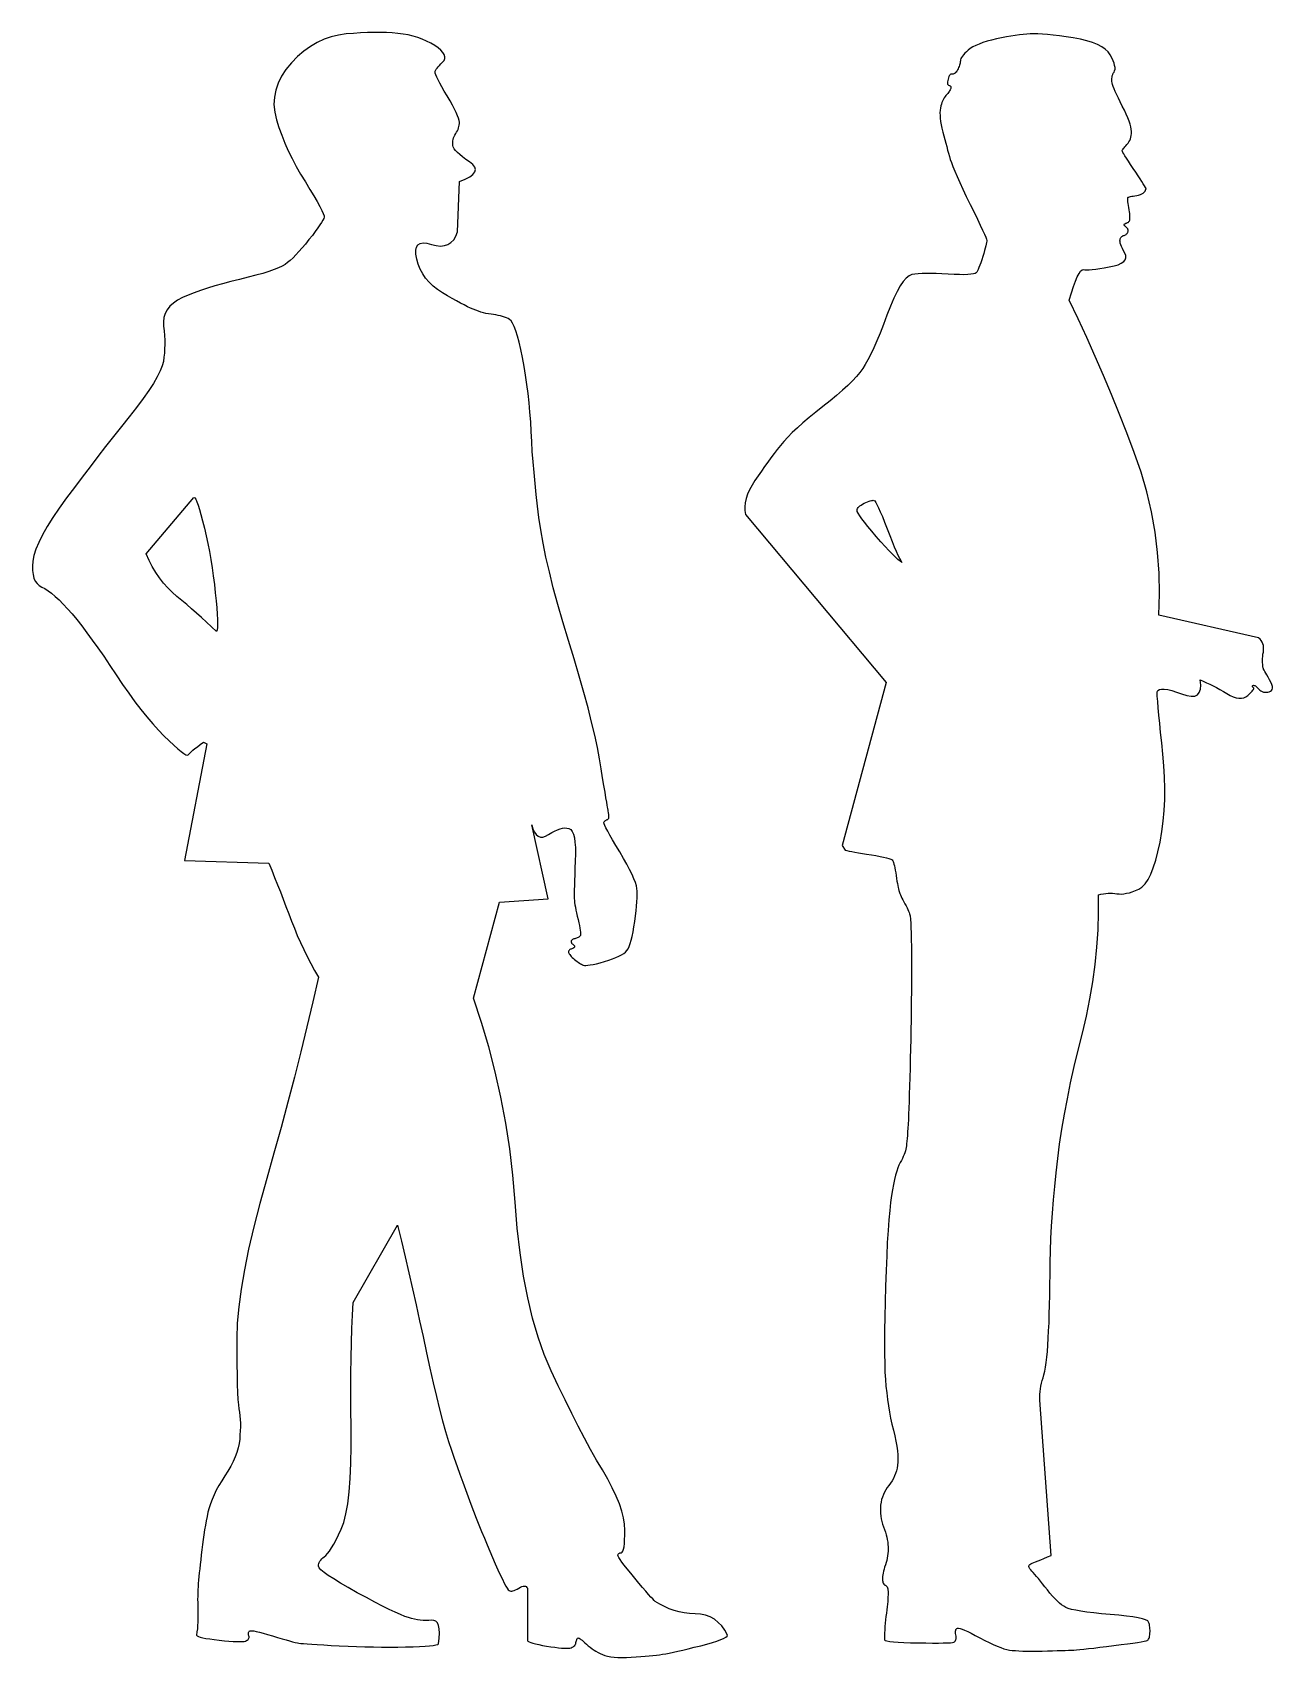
# Model space of a CAD drawing. Extents: x -1641 to 1664, y -769 to 1045.
# Drawn here: x -1641 to -266, y -757 to 1045 of the extents above; entities that cross this region are included whole.
import ezdxf

# ---------------------------------------------------------------- set-up
doc = ezdxf.new("R2010")
doc.units = 0
doc.header["$LTSCALE"] = 20
doc.layers.add('_____1', color=7, linetype='CONTINUOUS')

msp = doc.modelspace()

# ---------------------------------------------------------------- linework, layer by layer
at = {"layer": '_____1', "color": 0, "linetype": 'CONTINUOUS', "flags": 128}
for points in [[(-870.4, -732.1), (-873.4, -726.6), (-876.9, -721.8), (-880.7, -717.8), (-885, -714.4), (-889.7, -711.8), (-894.9, -709.9), (-900.4, -708.7), (-906.4, -708.3), (-912.5, -708), (-918.4, -707.2), (-924.1, -706.1), (-929.7, -704.6), (-935.2, -702.7), (-940.5, -700.3), (-945.6, -697.6), (-950.5, -694.5), (-950.5, -694.5), (-951.7, -693.5), (-953.3, -691.9), (-955.4, -689.7), (-958, -686.8), (-961.1, -683.3), (-964.7, -679.1), (-968.7, -674.3), (-973.3, -668.9), (-977.7, -663.4), (-981.6, -658.6), (-984.9, -654.4), (-987.5, -650.9), (-989.6, -648.1), (-991, -645.9), (-991.8, -644.3), (-992, -643.4), (-991.9, -642.8), (-991.7, -642.3), (-991.3, -641.9), (-990.9, -641.5), (-990.3, -641.2), (-989.7, -640.9), (-988.9, -640.7), (-988, -640.6), (-987.2, -640.1), (-986.4, -638.8), (-985.8, -636.8), (-985.2, -634), (-984.8, -630.5), (-984.5, -626.2), (-984.3, -621.2), (-984.2, -615.4), (-984.6, -608.9), (-985.7, -601.9), (-987.6, -594.4), (-990.4, -586.3), (-993.9, -577.7), (-998.2, -568.6), (-1003.3, -558.9), (-1009.2, -548.7), (-1015.6, -537.8), (-1022.2, -526.1), (-1029, -513.6), (-1036, -500.3), (-1043.2, -486.1), (-1050.6, -471.2), (-1058.3, -455.4), (-1066.1, -438.8), (-1073.7, -420.9), (-1080.6, -401.5), (-1086.7, -380.5), (-1092, -357.9), (-1096.6, -333.8), (-1100.5, -308), (-1103.7, -280.6), (-1106.1, -251.7), (-1108.6, -222.1), (-1112, -192.9), (-1116.4, -164.1), (-1121.7, -135.6), (-1128, -107.5), (-1135.1, -79.8), (-1143.2, -52.5), (-1152.3, -25.5), (-1152.3, -25.5), (-1123.3, 80.7), (-1069.3, 84.6), (-1087.6, 166.7), (-1086.3, 162.1), (-1084.6, 158.4), (-1082.7, 155.7), (-1080.5, 153.8), (-1078, 152.9), (-1075.2, 153), (-1072.2, 153.9), (-1068.8, 155.8), (-1065.4, 157.9), (-1062.2, 159.7), (-1059.1, 161.1), (-1056.2, 162.1), (-1053.5, 162.8), (-1050.9, 163.1), (-1048.5, 163), (-1046.3, 162.6), (-1044.3, 161.4), (-1042.7, 159.3), (-1041.3, 156.3), (-1040.3, 152.2), (-1039.6, 147.2), (-1039.2, 141.3), (-1039.1, 134.3), (-1039.3, 126.4), (-1039.6, 118.4), (-1039.9, 111.2), (-1040.1, 104.8), (-1040.3, 99.2), (-1040.4, 94.4), (-1040.4, 90.4), (-1040.4, 87.2), (-1040.4, 84.9), (-1040.2, 82.8), (-1040, 80.5), (-1039.6, 77.9), (-1039.2, 75.1), (-1038.6, 72.1), (-1037.9, 68.9), (-1037.1, 65.4), (-1036.2, 61.7), (-1035.4, 58), (-1034.7, 54.8), (-1034.1, 52), (-1033.7, 49.6), (-1033.4, 47.6), (-1033.3, 45.9), (-1033.4, 44.7), (-1033.6, 43.9), (-1034, 43.3), (-1034.4, 42.8), (-1034.9, 42.3), (-1035.5, 41.9), (-1036.2, 41.5), (-1037, 41.1), (-1037.9, 40.8), (-1038.9, 40.6), (-1039.9, 40.3), (-1040.8, 40), (-1041.5, 39.7), (-1042.2, 39.4), (-1042.7, 39), (-1043.1, 38.6), (-1043.5, 38.2), (-1043.7, 37.8), (-1043.8, 37.3), (-1043.8, 36.8), (-1043.7, 36.4), (-1043.6, 36), (-1043.3, 35.5), (-1043, 35.1), (-1042.6, 34.7), (-1042, 34.3), (-1041.5, 33.9), (-1041.1, 33.6), (-1040.7, 33.2), (-1040.4, 32.8), (-1040.2, 32.4), (-1040.1, 32), (-1040.1, 31.7), (-1040.1, 31.3), (-1040.2, 31), (-1040.5, 30.6), (-1040.8, 30.3), (-1041.2, 30), (-1041.7, 29.6), (-1042.3, 29.4), (-1043, 29.1), (-1043.8, 28.8), (-1044.6, 28.5), (-1045.2, 28.2), (-1045.8, 27.8), (-1046.2, 27.3), (-1046.5, 26.8), (-1046.6, 26.3), (-1046.7, 25.7), (-1046.6, 25), (-1046.3, 24.3), (-1045.9, 23.5), (-1045.4, 22.6), (-1044.6, 21.7), (-1043.7, 20.7), (-1042.7, 19.6), (-1041.4, 18.5), (-1040, 17.3), (-1038.6, 16.1), (-1037.2, 15.1), (-1035.9, 14.1), (-1034.7, 13.3), (-1033.5, 12.5), (-1032.4, 11.9), (-1031.4, 11.3), (-1030.4, 10.9), (-1029.2, 10.6), (-1027.5, 10.6), (-1025.4, 10.8), (-1022.7, 11.2), (-1019.5, 11.8), (-1015.8, 12.6), (-1011.6, 13.7), (-1006.9, 15), (-1002.2, 16.4), (-998, 17.8), (-994.2, 19.3), (-990.8, 20.8), (-987.9, 22.3), (-985.5, 23.9), (-983.5, 25.5), (-982, 27.2), (-980.7, 29.1), (-979.5, 31.7), (-978.3, 34.8), (-977.2, 38.5), (-976.1, 42.8), (-975.1, 47.8), (-974.2, 53.3), (-973.3, 59.4), (-972.5, 65.5), (-971.8, 71.2), (-971.3, 76.5), (-970.9, 81.3), (-970.7, 85.6), (-970.7, 89.5), (-970.7, 92.9), (-971, 95.9), (-971.5, 98.9), (-972.6, 102.5), (-974.2, 106.7), (-976.3, 111.5), (-979, 116.9), (-982.1, 122.9), (-985.8, 129.4), (-990, 136.6), (-994.2, 143.6), (-997.8, 149.8), (-1000.8, 155.1), (-1003.3, 159.5), (-1005.2, 163.1), (-1006.5, 165.9), (-1007.3, 167.7), (-1007.6, 168.8), (-1007.5, 169.3), (-1007.3, 169.8), (-1007, 170.3), (-1006.7, 170.7), (-1006.2, 171.1), (-1005.7, 171.5), (-1005.1, 171.8), (-1004.5, 172), (-1003.8, 172.3), (-1003.3, 172.6), (-1002.8, 173.1), (-1002.4, 173.6), (-1002.2, 174.1), (-1002, 174.8), (-1001.9, 175.5), (-1002, 176.3), (-1002, 177.2), (-1002.2, 178.2), (-1002.3, 179.3), (-1002.5, 180.4), (-1002.7, 181.7), (-1002.9, 183), (-1003.1, 184.5), (-1003.4, 186), (-1003.8, 188.2), (-1004.4, 191.7), (-1005.2, 196.5), (-1006.2, 202.6), (-1007.5, 210), (-1008.9, 218.6), (-1010.6, 228.6), (-1012.5, 239.8), (-1014.8, 252.3), (-1017.7, 265.8), (-1021.1, 280.5), (-1025.1, 296.4), (-1029.6, 313.4), (-1034.8, 331.5), (-1040.5, 350.7), (-1046.7, 371.1), (-1052.9, 391.6), (-1058.6, 411), (-1063.6, 429.5), (-1068, 447), (-1071.8, 463.5), (-1075, 479), (-1077.5, 493.6), (-1079.5, 507.2), (-1081.1, 520.1), (-1082.5, 532.7), (-1083.8, 545.1), (-1085, 557.2), (-1086, 569), (-1086.9, 580.5), (-1087.6, 591.8), (-1088.1, 602.7), (-1088.7, 613.4), (-1089.5, 624), (-1090.4, 634.5), (-1091.6, 644.8), (-1092.9, 655), (-1094.3, 665), (-1096, 674.8), (-1097.8, 684.6), (-1099.7, 693.7), (-1101.6, 701.7), (-1103.5, 708.6), (-1105.3, 714.5), (-1107, 719.3), (-1108.8, 722.9), (-1110.5, 725.5), (-1112.1, 727), (-1113.8, 728), (-1115.7, 728.8), (-1117.7, 729.6), (-1119.9, 730.3), (-1122.2, 730.9), (-1124.6, 731.4), (-1127.2, 731.9), (-1129.9, 732.3), (-1132.7, 732.7), (-1135.5, 733.1), (-1138.3, 733.7), (-1141.1, 734.4), (-1143.9, 735.2), (-1146.7, 736.1), (-1149.6, 737.1), (-1152.4, 738.2), (-1155.4, 739.5), (-1158.8, 741.1), (-1162.5, 743), (-1166.6, 745.1), (-1171.1, 747.6), (-1175.9, 750.3), (-1181.1, 753.3), (-1186.6, 756.5), (-1192.1, 760.1), (-1197, 764), (-1201.4, 768.2), (-1205.2, 772.7), (-1208.5, 777.5), (-1211.3, 782.7), (-1213.5, 788.1), (-1215.1, 793.8), (-1216.1, 799.2), (-1216.2, 803.7), (-1215.4, 807.2), (-1213.8, 809.7), (-1211.3, 811.3), (-1208, 811.9), (-1203.8, 811.5), (-1198.7, 810.2), (-1193.5, 808.8), (-1188.7, 808.4), (-1184.3, 808.8), (-1180.5, 810.1), (-1177.1, 812.2), (-1174.1, 815.3), (-1171.7, 819.2), (-1169.7, 824.1), (-1169.7, 824.1), (-1167.7, 880.1), (-1161.2, 882.6), (-1156.2, 885.2), (-1152.7, 887.8), (-1150.5, 890.5), (-1149.9, 893.3), (-1150.6, 896), (-1152.9, 898.9), (-1156.6, 901.7), (-1160.7, 904.5), (-1164.3, 907.2), (-1167.4, 909.7), (-1170, 912.1), (-1172.1, 914.3), (-1173.6, 916.3), (-1174.6, 918.2), (-1175.1, 920), (-1175.2, 921.7), (-1175.2, 923.3), (-1175.1, 925), (-1174.7, 926.6), (-1174.3, 928.2), (-1173.6, 929.8), (-1172.8, 931.4), (-1171.8, 933), (-1170.9, 934.5), (-1170, 936.1), (-1169.3, 937.7), (-1168.7, 939.3), (-1168.3, 940.9), (-1168, 942.5), (-1167.8, 944.1), (-1167.7, 945.7), (-1168, 947.6), (-1168.6, 950), (-1169.7, 952.9), (-1171.2, 956.3), (-1173.1, 960.2), (-1175.4, 964.5), (-1178.1, 969.4), (-1181.3, 974.8), (-1184.5, 980.2), (-1187.2, 985), (-1189.5, 989.1), (-1191.4, 992.7), (-1192.9, 995.7), (-1193.9, 998.1), (-1194.5, 999.9), (-1194.7, 1001.1), (-1194.6, 1002.1), (-1194.2, 1003.2), (-1193.5, 1004.4), (-1192.6, 1005.7), (-1191.5, 1007.2), (-1190, 1008.7), (-1188.3, 1010.4), (-1186.4, 1012.2), (-1184.7, 1014.1), (-1183.9, 1016.2), (-1183.8, 1018.3), (-1184.5, 1020.6), (-1186, 1023), (-1188.3, 1025.4), (-1191.4, 1028), (-1195.2, 1030.7), (-1199.6, 1033.4), (-1204.2, 1035.7), (-1209, 1037.8), (-1214, 1039.6), (-1219.2, 1041.2), (-1224.6, 1042.4), (-1230.3, 1043.4), (-1236.1, 1044.2), (-1242.2, 1044.7), (-1248.6, 1045), (-1255.3, 1045.2), (-1262.3, 1045.2), (-1269.7, 1045), (-1277.3, 1044.7), (-1285.3, 1044.1), (-1293.5, 1043.5), (-1301.8, 1042.3), (-1309.9, 1040.3), (-1317.8, 1037.6), (-1325.5, 1034), (-1332.9, 1029.6), (-1340.2, 1024.4), (-1347.2, 1018.4), (-1354, 1011.5), (-1360.1, 1004.2), (-1365.1, 996.8), (-1368.9, 989.1), (-1371.5, 981.3), (-1373, 973.3), (-1373.4, 965.2), (-1372.6, 956.8), (-1370.6, 948.4), (-1367.9, 939.8), (-1364.8, 931.2), (-1361.3, 922.6), (-1357.5, 914), (-1353.3, 905.3), (-1348.8, 896.7), (-1343.9, 888.1), (-1338.6, 879.4), (-1333.5, 871.2), (-1329.1, 864), (-1325.5, 857.6), (-1322.5, 852.3), (-1320.3, 847.8), (-1318.7, 844.3), (-1317.9, 841.8), (-1317.8, 840.2), (-1318.3, 838.8), (-1319.2, 836.9), (-1320.6, 834.5), (-1322.5, 831.7), (-1324.8, 828.4), (-1327.6, 824.5), (-1330.8, 820.2), (-1334.6, 815.5), (-1338.4, 810.6), (-1342.1, 806.2), (-1345.7, 802.2), (-1349.1, 798.5), (-1352.3, 795.3), (-1355.4, 792.5), (-1358.4, 790.1), (-1361.1, 788), (-1364.3, 786.2), (-1368.3, 784.3), (-1373.3, 782.3), (-1379.1, 780.2), (-1385.9, 778.1), (-1393.5, 775.9), (-1402.1, 773.7), (-1411.6, 771.4), (-1421.2, 769), (-1430.4, 766.6), (-1439, 764.2), (-1447.2, 761.7), (-1454.9, 759.1), (-1462, 756.5), (-1468.7, 753.9), (-1474.8, 751.2), (-1480.3, 748.3), (-1485, 745.1), (-1488.8, 741.6), (-1491.9, 737.8), (-1494.1, 733.6), (-1495.5, 729.2), (-1496, 724.4), (-1495.8, 719.4), (-1495.2, 714.2), (-1494.8, 709.1), (-1494.6, 704.1), (-1494.5, 699.2), (-1494.7, 694.4), (-1495, 689.6), (-1495.4, 685), (-1496.1, 680.5), (-1497.3, 675.6), (-1499.5, 669.9), (-1502.8, 663.4), (-1507, 656.1), (-1512.2, 648.1), (-1518.5, 639.2), (-1525.7, 629.5), (-1533.9, 619.1), (-1542.6, 608.2), (-1551.4, 597.2), (-1560.1, 586.1), (-1568.8, 574.9), (-1577.4, 563.6), (-1586.1, 552.2), (-1594.8, 540.7), (-1603.4, 529.1), (-1611.6, 517.7), (-1618.8, 507.2), (-1624.9, 497.3), (-1630.1, 488.2), (-1634.3, 479.8), (-1637.4, 472.1), (-1639.6, 465.2), (-1640.8, 459), (-1641.2, 453.5), (-1641.2, 448.5), (-1640.6, 444), (-1639.6, 440.1), (-1638.1, 436.8), (-1636.1, 434), (-1633.7, 431.8), (-1630.7, 430.1), (-1627.4, 428.5), (-1623.8, 426.2), (-1620, 423.4), (-1616, 419.9), (-1611.7, 415.9), (-1607.2, 411.3), (-1602.4, 406.2), (-1597.4, 400.4), (-1592.1, 394.1), (-1586.6, 387.2), (-1580.9, 379.6), (-1574.9, 371.5), (-1568.6, 362.7), (-1562.1, 353.4), (-1555.4, 343.4), (-1548.4, 332.9), (-1541.3, 322.3), (-1534.4, 312.4), (-1527.6, 303), (-1520.9, 294.3), (-1514.3, 286.2), (-1507.9, 278.6), (-1501.6, 271.7), (-1495.4, 265.3), (-1489.6, 259.7), (-1484.5, 254.9), (-1480.1, 251), (-1476.4, 247.9), (-1473.5, 245.7), (-1471.2, 244.3), (-1469.6, 243.8), (-1468.7, 244.1), (-1468, 245), (-1466.9, 246.1), (-1465.4, 247.5), (-1463.4, 249.2), (-1461.1, 251.1), (-1458.3, 253.2), (-1455.1, 255.7), (-1451.5, 258.4), (-1451.5, 258.4), (-1447.7, 256.4), (-1472.8, 127.1), (-1379.1, 124.2), (-1375.9, 116.2), (-1372.7, 108.2), (-1369.5, 100.1), (-1366.3, 92.1), (-1363.2, 84.1), (-1360.1, 76), (-1357, 68), (-1354, 59.9), (-1350.8, 51.9), (-1347.6, 43.9), (-1344.1, 36), (-1340.4, 28.2), (-1336.6, 20.5), (-1332.6, 12.8), (-1328.5, 5.2), (-1324.1, -2.3), (-1324.1, -2.3), (-1330.4, -29.8), (-1336.9, -57.4), (-1343.7, -85.2), (-1350.7, -113.1), (-1358, -141), (-1365.6, -169.2), (-1373.4, -197.4), (-1381.5, -225.7), (-1389.2, -253.4), (-1395.9, -279.4), (-1401.6, -303.9), (-1406.2, -326.8), (-1409.9, -348.2), (-1412.5, -368), (-1414.1, -386.2), (-1414.7, -402.9), (-1414.7, -418), (-1414.6, -431.5), (-1414.4, -443.6), (-1414.2, -454.1), (-1413.8, -463.1), (-1413.4, -470.6), (-1412.9, -476.6), (-1412.3, -481), (-1411.7, -484.8), (-1411.2, -488.7), (-1410.9, -492.7), (-1410.7, -496.8), (-1410.7, -501.1), (-1410.8, -505.5), (-1411.1, -510), (-1411.4, -514.7), (-1412.1, -519.5), (-1413.2, -524.4), (-1414.6, -529.3), (-1416.5, -534.4), (-1418.7, -539.5), (-1421.4, -544.7), (-1424.5, -550.1), (-1427.9, -555.5), (-1431.4, -560.9), (-1434.6, -566.2), (-1437.4, -571.3), (-1439.9, -576.4), (-1442.1, -581.4), (-1443.9, -586.2), (-1445.4, -591), (-1446.6, -595.6), (-1447.5, -600.3), (-1448.5, -605.1), (-1449.4, -610.1), (-1450.3, -615.3), (-1451.1, -620.6), (-1451.9, -626), (-1452.7, -631.6), (-1453.4, -637.4), (-1454.1, -643.1), (-1454.7, -648.5), (-1455.3, -653.6), (-1455.8, -658.4), (-1456.3, -662.9), (-1456.7, -667.1), (-1457.1, -671), (-1457.4, -674.7), (-1457.6, -678.1), (-1457.8, -681.6), (-1457.9, -685.2), (-1458, -688.7), (-1458.1, -692.3), (-1458, -695.9), (-1458, -699.5), (-1457.8, -703.1), (-1457.7, -706.8), (-1457.7, -710.4), (-1457.7, -714.1), (-1457.9, -717.7), (-1458.1, -721.3), (-1458.4, -724.9), (-1458.8, -728.5), (-1459.3, -732.1), (-1459.3, -732.1), (-1458.6, -732.8), (-1457.2, -733.5), (-1455.2, -734.2), (-1452.4, -734.9), (-1448.9, -735.6), (-1444.6, -736.2), (-1439.7, -736.9), (-1434.1, -737.6), (-1428.4, -738.2), (-1423.3, -738.7), (-1418.8, -739), (-1414.8, -739.2), (-1411.5, -739.2), (-1408.8, -739.1), (-1406.6, -738.9), (-1405.1, -738.5), (-1403.9, -738), (-1403, -737.4), (-1402.2, -736.8), (-1401.6, -736.1), (-1401.2, -735.4), (-1401, -734.6), (-1401, -733.7), (-1401.2, -732.8), (-1401.5, -731.9), (-1401.6, -731), (-1401.7, -730.2), (-1401.6, -729.5), (-1401.5, -728.9), (-1401.2, -728.3), (-1400.9, -727.8), (-1400.4, -727.3), (-1399.6, -727.1), (-1398.1, -727.1), (-1395.9, -727.3), (-1393.1, -727.9), (-1389.6, -728.7), (-1385.4, -729.8), (-1380.6, -731.2), (-1375.1, -732.9), (-1369.5, -734.5), (-1364.5, -736), (-1360, -737.3), (-1356.1, -738.4), (-1352.7, -739.3), (-1349.8, -740.1), (-1347.5, -740.6), (-1345.7, -740.9), (-1343.7, -741.1), (-1340.6, -741.4), (-1336.6, -741.7), (-1331.5, -742.1), (-1325.4, -742.5), (-1318.3, -742.9), (-1310.1, -743.3), (-1301, -743.8), (-1291.3, -744.2), (-1281.9, -744.6), (-1272.5, -744.9), (-1263.2, -745.1), (-1254.1, -745.2), (-1245.1, -745.2), (-1236.2, -745.2), (-1227.4, -745.1), (-1219.2, -744.9), (-1212, -744.6), (-1205.9, -744.3), (-1200.8, -743.9), (-1196.8, -743.4), (-1193.8, -742.9), (-1191.8, -742.4), (-1190.9, -741.8), (-1190.9, -741.8), (-1190.1, -735.3), (-1189.8, -729.8), (-1190.1, -725.1), (-1190.8, -721.4), (-1192, -718.5), (-1193.8, -716.6), (-1196, -715.6), (-1198.7, -715.4), (-1201.7, -715.7), (-1204.8, -715.7), (-1207.9, -715.6), (-1211.1, -715.4), (-1214.4, -714.9), (-1217.7, -714.3), (-1221, -713.5), (-1224.4, -712.5), (-1228.4, -711.2), (-1233.2, -709.2), (-1238.9, -706.6), (-1245.5, -703.5), (-1253, -699.7), (-1261.5, -695.4), (-1270.8, -690.4), (-1281.1, -684.9), (-1291.1, -679.3), (-1299.8, -674.2), (-1307.2, -669.7), (-1313.2, -665.8), (-1317.9, -662.4), (-1321.3, -659.6), (-1323.3, -657.2), (-1324, -655.5), (-1323.9, -654), (-1323.7, -652.6), (-1323.2, -651.3), (-1322.5, -649.9), (-1321.6, -648.7), (-1320.5, -647.5), (-1319.2, -646.3), (-1317.6, -645.2), (-1315.9, -643.8), (-1314, -641.6), (-1311.9, -638.8), (-1309.7, -635.3), (-1307.2, -631.2), (-1304.6, -626.3), (-1301.8, -620.7), (-1298.9, -614.5), (-1296, -607), (-1293.6, -597.6), (-1291.6, -586.3), (-1290, -573.2), (-1288.8, -558.3), (-1288.1, -541.4), (-1287.8, -522.8), (-1287.9, -502.2), (-1288.1, -481.2), (-1288.2, -461.3), (-1288.1, -442.4), (-1287.9, -424.5), (-1287.5, -407.7), (-1287, -391.9), (-1286.3, -377.1), (-1285.5, -363.3), (-1285.5, -363.3), (-1236.3, -277.4), (-1232.1, -295), (-1227.9, -312.6), (-1223.8, -330.2), (-1219.8, -347.9), (-1215.8, -365.6), (-1211.9, -383.3), (-1208.1, -401), (-1204.3, -418.8), (-1200.5, -436), (-1196.9, -452.2), (-1193.3, -467.3), (-1189.8, -481.4), (-1186.4, -494.3), (-1183.1, -506.2), (-1179.8, -517.1), (-1176.6, -526.8), (-1173.4, -535.9), (-1170.3, -544.9), (-1167.2, -553.6), (-1164.1, -562.2), (-1161.1, -570.5), (-1158, -578.7), (-1155, -586.7), (-1152, -594.4), (-1149.1, -602.1), (-1146.1, -609.6), (-1143.1, -617.1), (-1140.1, -624.4), (-1137, -631.7), (-1134, -638.8), (-1131, -645.9), (-1128, -652.9), (-1125.1, -659.4), (-1122.4, -665.1), (-1120.1, -670.1), (-1118.1, -674.2), (-1116.3, -677.5), (-1114.8, -680), (-1113.6, -681.7), (-1112.7, -682.5), (-1111.8, -682.9), (-1110.8, -683.1), (-1109.7, -683.1), (-1108.4, -682.8), (-1107, -682.4), (-1105.4, -681.8), (-1103.7, -680.9), (-1101.9, -679.9), (-1100.1, -678.9), (-1098.5, -678.2), (-1097, -677.7), (-1095.7, -677.6), (-1094.6, -677.8), (-1093.7, -678.2), (-1093, -679), (-1092.4, -680), (-1092.4, -680), (-1092.4, -737.9), (-1091.8, -738.7), (-1090.5, -739.4), (-1088.7, -740.2), (-1086.3, -741), (-1083.4, -741.8), (-1079.8, -742.5), (-1075.7, -743.3), (-1071, -744.1), (-1066.2, -744.9), (-1061.9, -745.5), (-1058, -745.9), (-1054.5, -746.3), (-1051.6, -746.5), (-1049, -746.5), (-1046.9, -746.5), (-1045.2, -746.3), (-1043.9, -746), (-1042.7, -745.5), (-1041.6, -745), (-1040.7, -744.3), (-1039.9, -743.5), (-1039.3, -742.5), (-1038.8, -741.5), (-1038.5, -740.3), (-1038.3, -739.1), (-1038, -738.1), (-1037.7, -737.2), (-1037.4, -736.5), (-1037.1, -735.9), (-1036.7, -735.5), (-1036.4, -735.2), (-1036, -735.1), (-1035.6, -735.2), (-1034.9, -735.5), (-1034, -736), (-1033, -736.7), (-1031.7, -737.7), (-1030.3, -738.9), (-1028.6, -740.4), (-1026.8, -742), (-1024.8, -743.8), (-1022.8, -745.5), (-1020.7, -747), (-1018.5, -748.5), (-1016.3, -749.9), (-1013.9, -751.2), (-1011.6, -752.4), (-1009.1, -753.5), (-1006.4, -754.5), (-1003.4, -755.3), (-1000, -755.9), (-996.1, -756.4), (-992, -756.7), (-987.4, -756.8), (-982.5, -756.7), (-977.1, -756.5), (-971.8, -756.1), (-966.7, -755.8), (-961.9, -755.4), (-957.4, -755), (-953.2, -754.6), (-949.3, -754.1), (-945.7, -753.7), (-942.4, -753.2), (-939, -752.6), (-935, -751.9), (-930.5, -751), (-925.5, -749.9), (-920, -748.6), (-913.9, -747.2), (-907.3, -745.5), (-900.2, -743.7), (-893.3, -741.9), (-887.2, -740.2), (-882.2, -738.5), (-878, -737), (-874.7, -735.6), (-872.3, -734.4), (-870.9, -733.2), (-870.4, -732.1), (-870.4, -732.1)], [(-269.6, 313.9), (-268.1, 314.6), (-267, 315.5), (-266.3, 316.7), (-266, 318.2), (-266.2, 320.1), (-266.8, 322.2), (-267.9, 324.7), (-269.4, 327.5), (-271, 330.3), (-272.4, 332.7), (-273.5, 334.8), (-274.5, 336.6), (-275.3, 338), (-275.9, 339.2), (-276.2, 339.9), (-276.4, 340.4), (-276.4, 340.4), (-276.7, 342.3), (-276.9, 344.3), (-277, 346.4), (-277, 348.6), (-277, 350.9), (-276.8, 353.2), (-276.6, 355.7), (-276.2, 358.2), (-276, 360.7), (-276, 363.1), (-276.2, 365.3), (-276.7, 367.3), (-277.5, 369.2), (-278.6, 370.9), (-279.9, 372.5), (-281.5, 373.9), (-281.5, 373.9), (-392, 399.2), (-391.3, 422.6), (-391.8, 445.7), (-393.5, 468.6), (-396.3, 491.2), (-400.3, 513.6), (-405.5, 535.8), (-411.8, 557.8), (-419.3, 579.5), (-427.6, 601.1), (-436, 622.5), (-444.7, 643.8), (-453.6, 664.9), (-462.7, 685.9), (-472.1, 706.8), (-481.7, 727.6), (-491.5, 748.2), (-491.5, 748.2), (-489, 756.5), (-486.7, 763.5), (-484.5, 769.5), (-482.5, 774.3), (-480.6, 778), (-478.9, 780.5), (-477.3, 782), (-475.8, 782.2), (-474.2, 782), (-472, 782), (-469.2, 782.1), (-465.9, 782.4), (-462, 782.9), (-457.5, 783.5), (-452.6, 784.3), (-447, 785.2), (-441.6, 786.3), (-437.2, 787.7), (-433.7, 789.3), (-431, 791.1), (-429.4, 793.1), (-428.6, 795.3), (-428.8, 797.8), (-429.8, 800.4), (-431.3, 803.1), (-432.5, 805.6), (-433.5, 807.8), (-434.2, 809.7), (-434.8, 811.5), (-435.1, 813), (-435.2, 814.3), (-435.1, 815.3), (-434.8, 816.2), (-434.5, 817.1), (-434.1, 817.8), (-433.5, 818.4), (-433, 819), (-432.3, 819.5), (-431.5, 819.9), (-430.7, 820.2), (-429.8, 820.5), (-429, 820.9), (-428.4, 821.3), (-427.8, 821.8), (-427.3, 822.3), (-426.9, 822.9), (-426.5, 823.5), (-426.3, 824.2), (-426.1, 824.9), (-426.1, 825.6), (-426.2, 826.2), (-426.3, 826.8), (-426.6, 827.4), (-427, 828), (-427.5, 828.5), (-428.1, 829), (-428.7, 829.5), (-429.2, 829.9), (-429.6, 830.4), (-430, 830.8), (-430.2, 831.1), (-430.4, 831.5), (-430.5, 831.8), (-430.5, 832.1), (-430.4, 832.3), (-430.2, 832.6), (-430, 832.9), (-429.6, 833.1), (-429.2, 833.3), (-428.7, 833.6), (-428.1, 833.8), (-427.5, 834), (-426.8, 834.3), (-426.2, 834.6), (-425.7, 835), (-425.2, 835.4), (-424.8, 835.9), (-424.5, 836.5), (-424.3, 837.2), (-424.2, 837.9), (-424.1, 838.8), (-424.1, 839.9), (-424.1, 841.2), (-424.2, 842.7), (-424.4, 844.4), (-424.7, 846.4), (-425, 848.6), (-425.4, 851), (-425.8, 853.4), (-426.1, 855.4), (-426.3, 857.3), (-426.5, 858.8), (-426.6, 860), (-426.6, 861), (-426.5, 861.7), (-426.4, 862.1), (-426.1, 862.4), (-425.5, 862.7), (-424.7, 863), (-423.6, 863.3), (-422.2, 863.6), (-420.6, 863.8), (-418.7, 864.1), (-416.6, 864.4), (-414.5, 864.8), (-412.6, 865.4), (-410.9, 866.1), (-409.5, 866.9), (-408.3, 868), (-407.4, 869.1), (-406.7, 870.5), (-406.3, 872), (-406.3, 872), (-406.9, 873.4), (-408, 875.1), (-409.3, 877.3), (-410.9, 879.9), (-412.9, 882.9), (-415.1, 886.4), (-417.7, 890.2), (-420.6, 894.5), (-423.5, 898.7), (-425.9, 902.5), (-428, 905.7), (-429.7, 908.3), (-431, 910.5), (-432, 912.2), (-432.5, 913.3), (-432.7, 914), (-432.6, 914.4), (-432.3, 915), (-431.9, 915.6), (-431.3, 916.5), (-430.6, 917.4), (-429.7, 918.4), (-428.6, 919.6), (-427.4, 920.9), (-426.2, 922.3), (-425.2, 923.9), (-424.3, 925.5), (-423.6, 927.3), (-423.1, 929.1), (-422.7, 931.1), (-422.5, 933.2), (-422.5, 935.4), (-422.7, 937.8), (-423.2, 940.6), (-424, 943.6), (-425.1, 947), (-426.5, 950.7), (-428.2, 954.7), (-430.3, 959), (-432.6, 963.6), (-434.9, 968.2), (-437, 972.4), (-438.8, 976.2), (-440.4, 979.6), (-441.7, 982.6), (-442.7, 985.2), (-443.4, 987.5), (-443.9, 989.3), (-444.2, 991), (-444.3, 992.6), (-444.2, 994.1), (-444, 995.6), (-443.7, 997.1), (-443.2, 998.5), (-442.6, 999.9), (-441.8, 1001.2), (-441.1, 1002.7), (-440.7, 1004.4), (-440.7, 1006.4), (-441.1, 1008.6), (-441.8, 1011.1), (-442.9, 1013.9), (-444.3, 1016.9), (-446, 1020.3), (-448.3, 1023.6), (-451.5, 1026.6), (-455.4, 1029.4), (-460.1, 1031.9), (-465.6, 1034.1), (-471.9, 1036), (-479.1, 1037.7), (-487, 1039.1), (-495, 1040.3), (-502.4, 1041.3), (-509.2, 1042.1), (-515.5, 1042.8), (-521.2, 1043.2), (-526.3, 1043.5), (-530.8, 1043.6), (-534.7, 1043.6), (-538.5, 1043.3), (-542.5, 1043), (-546.8, 1042.5), (-551.3, 1041.9), (-556.1, 1041.1), (-561.2, 1040.2), (-566.5, 1039.2), (-572.1, 1038), (-577.6, 1036.7), (-582.6, 1035.4), (-587.2, 1033.9), (-591.4, 1032.4), (-595.1, 1030.9), (-598.3, 1029.2), (-601.2, 1027.5), (-603.5, 1025.7), (-605.5, 1023.9), (-607.3, 1022.2), (-608.8, 1020.5), (-610, 1019), (-610.9, 1017.5), (-611.6, 1016.2), (-612.1, 1014.9), (-612.2, 1013.7), (-612.3, 1012.5), (-612.4, 1011.3), (-612.7, 1010), (-613.1, 1008.8), (-613.5, 1007.5), (-614.1, 1006.2), (-614.7, 1004.9), (-615.5, 1003.6), (-616.2, 1002.3), (-617, 1001.2), (-617.8, 1000.4), (-618.5, 999.7), (-619.3, 999.2), (-620, 998.9), (-620.7, 998.8), (-621.4, 998.9), (-622.1, 999), (-622.7, 998.9), (-623.4, 998.6), (-623.9, 998), (-624.5, 997.2), (-625, 996.2), (-625.5, 994.9), (-625.9, 993.4), (-626.2, 991.9), (-626.5, 990.6), (-626.5, 989.5), (-626.5, 988.5), (-626.3, 987.7), (-625.9, 987.2), (-625.4, 986.7), (-624.8, 986.5), (-624.2, 986.3), (-623.6, 986.1), (-623.2, 985.7), (-622.9, 985.3), (-622.8, 984.8), (-622.7, 984.3), (-622.8, 983.7), (-622.9, 982.9), (-623.2, 982.2), (-623.6, 981.4), (-624.1, 980.5), (-624.7, 979.6), (-625.4, 978.6), (-626.2, 977.6), (-627.2, 976.5), (-628.2, 975.4), (-629.2, 974.1), (-630.2, 972.8), (-631, 971.2), (-631.8, 969.6), (-632.6, 967.7), (-633.2, 965.8), (-633.8, 963.7), (-634.3, 961.4), (-634.6, 958.9), (-634.8, 956.2), (-634.7, 953.3), (-634.5, 950.1), (-634.1, 946.6), (-633.5, 942.9), (-632.6, 939), (-631.6, 934.8), (-630.5, 930.5), (-629.5, 926.4), (-628.4, 922.4), (-627.3, 918.6), (-626.3, 914.8), (-625.3, 911.2), (-624.3, 907.8), (-623.4, 904.5), (-622.2, 900.9), (-620.5, 896.5), (-618.5, 891.4), (-615.9, 885.5), (-612.9, 878.9), (-609.5, 871.5), (-605.6, 863.4), (-601.2, 854.5), (-596.9, 845.8), (-593.2, 838.2), (-590.1, 831.6), (-587.5, 826.1), (-585.5, 821.6), (-584, 818.2), (-583.1, 815.9), (-582.8, 814.6), (-582.9, 813.6), (-583.1, 812.3), (-583.4, 810.6), (-583.9, 808.5), (-584.6, 806.1), (-585.4, 803.3), (-586.3, 800.1), (-587.4, 796.6), (-588.5, 793), (-589.6, 789.8), (-590.6, 787), (-591.6, 784.6), (-592.5, 782.5), (-593.3, 780.9), (-594.1, 779.5), (-594.8, 778.6), (-595.9, 777.9), (-597.8, 777.4), (-600.5, 777), (-604, 776.7), (-608.2, 776.6), (-613.3, 776.7), (-619.1, 776.9), (-625.8, 777.3), (-632.6, 777.6), (-638.9, 777.9), (-644.6, 778), (-649.9, 778), (-654.7, 777.9), (-658.9, 777.6), (-662.7, 777.2), (-666, 776.7), (-669, 775.4), (-672.2, 772.9), (-675.5, 769.2), (-678.9, 764.2), (-682.4, 757.9), (-686.1, 750.4), (-689.8, 741.6), (-693.7, 731.6), (-697.6, 721.3), (-701.3, 711.8), (-704.9, 703.2), (-708.3, 695.4), (-711.6, 688.5), (-714.7, 682.3), (-717.7, 677), (-720.5, 672.5), (-723.6, 668.3), (-727.4, 663.8), (-731.9, 659), (-737, 653.9), (-742.9, 648.5), (-749.5, 642.8), (-756.7, 636.8), (-764.6, 630.5), (-772.6, 624.2), (-780, 618.2), (-786.8, 612.4), (-793, 606.8), (-798.6, 601.6), (-803.6, 596.5), (-808, 591.8), (-811.8, 587.3), (-815.3, 582.8), (-818.8, 578.3), (-822.3, 573.6), (-825.9, 568.8), (-829.4, 563.9), (-832.9, 558.8), (-836.4, 553.7), (-840, 548.4), (-843.2, 543.1), (-845.9, 538), (-848.1, 533.1), (-849.7, 528.3), (-850.8, 523.7), (-851.3, 519.3), (-851.2, 515), (-850.6, 510.8), (-850.6, 510.8), (-694.4, 324.2), (-743.1, 143.6), (-740, 138.5), (-738, 138), (-735.5, 137.4), (-732.6, 136.8), (-729.1, 136.1), (-725.3, 135.4), (-720.9, 134.7), (-716.2, 134), (-710.9, 133.2), (-705.8, 132.4), (-701.2, 131.5), (-697.3, 130.7), (-694, 129.9), (-691.4, 129.2), (-689.4, 128.4), (-688, 127.6), (-687.2, 126.8), (-686.7, 125.9), (-686.3, 124.6), (-685.8, 123.1), (-685.3, 121.2), (-684.9, 118.9), (-684.4, 116.4), (-683.9, 113.5), (-683.4, 110.3), (-683, 107.1), (-682.5, 104.2), (-682.1, 101.6), (-681.7, 99.2), (-681.3, 97.2), (-680.9, 95.4), (-680.5, 93.9), (-680.2, 92.7), (-679.8, 91.6), (-679.2, 90.3), (-678.6, 88.8), (-677.8, 87.2), (-677, 85.4), (-676, 83.4), (-674.9, 81.2), (-673.6, 78.9), (-672.4, 76.6), (-671.3, 74.4), (-670.4, 72.5), (-669.6, 70.7), (-669, 69.2), (-668.5, 67.8), (-668.1, 66.6), (-667.9, 65.6), (-667.7, 64.5), (-667.6, 62.9), (-667.4, 60.8), (-667.3, 58.2), (-667.1, 55.2), (-667, 51.7), (-666.9, 47.7), (-666.7, 43.3), (-666.6, 38.2), (-666.5, 32.4), (-666.4, 25.8), (-666.4, 18.5), (-666.4, 10.5), (-666.4, 1.7), (-666.5, -7.8), (-666.5, -18), (-666.6, -28.7), (-666.8, -39.3), (-666.9, -50), (-667.1, -60.6), (-667.3, -71.3), (-667.5, -82), (-667.7, -92.6), (-668, -103.3), (-668.3, -113.6), (-668.5, -123.2), (-668.8, -132.1), (-669.1, -140.2), (-669.4, -147.5), (-669.6, -154.2), (-669.9, -160.1), (-670.2, -165.2), (-670.5, -169.8), (-670.7, -174), (-671, -177.9), (-671.3, -181.4), (-671.6, -184.4), (-671.9, -187.1), (-672.1, -189.5), (-672.4, -191.4), (-672.8, -193.2), (-673.2, -195.1), (-673.9, -197), (-674.6, -199.1), (-675.5, -201.2), (-676.5, -203.4), (-677.6, -205.7), (-678.9, -208), (-680.3, -210.7), (-681.6, -213.9), (-682.8, -217.6), (-684.1, -221.9), (-685.2, -226.8), (-686.4, -232.2), (-687.5, -238.2), (-688.6, -244.6), (-689.7, -252.1), (-690.6, -261.1), (-691.6, -271.5), (-692.4, -283.3), (-693.2, -296.6), (-693.9, -311.3), (-694.6, -327.5), (-695.2, -345.1), (-695.7, -362.8), (-696.1, -379.1), (-696.3, -394.1), (-696.4, -407.7), (-696.3, -419.9), (-696.1, -430.8), (-695.8, -440.4), (-695.3, -448.6), (-694.7, -456), (-693.9, -463.4), (-693, -470.6), (-692, -477.6), (-690.8, -484.6), (-689.5, -491.5), (-688.1, -498.2), (-686.5, -504.8), (-685, -511.1), (-683.8, -517), (-682.8, -522.5), (-682, -527.5), (-681.6, -532.2), (-681.4, -536.4), (-681.5, -540.2), (-681.8, -543.6), (-682.4, -546.7), (-683.1, -549.8), (-684, -552.7), (-685.2, -555.5), (-686.5, -558.2), (-687.9, -560.9), (-689.6, -563.4), (-691.4, -565.9), (-693.3, -568.3), (-694.9, -570.8), (-696.4, -573.4), (-697.6, -576.1), (-698.6, -578.9), (-699.5, -581.7), (-700.1, -584.7), (-700.6, -587.7), (-700.8, -590.8), (-700.9, -593.8), (-700.7, -596.9), (-700.4, -599.9), (-699.9, -602.9), (-699.2, -605.9), (-698.4, -609), (-697.3, -611.9), (-696.3, -614.9), (-695.3, -617.8), (-694.5, -620.6), (-693.8, -623.4), (-693.2, -626.1), (-692.8, -628.8), (-692.5, -631.4), (-692.3, -633.9), (-692.3, -636.4), (-692.4, -638.9), (-692.6, -641.4), (-692.9, -644), (-693.3, -646.5), (-693.9, -649.1), (-694.6, -651.6), (-695.4, -654.2), (-696.2, -656.7), (-696.8, -659), (-697.4, -661.2), (-697.9, -663.3), (-698.2, -665.2), (-698.5, -667), (-698.6, -668.6), (-698.6, -670.1), (-698.5, -671.4), (-698.3, -672.6), (-698, -673.6), (-697.7, -674.5), (-697.2, -675.3), (-696.7, -675.9), (-696.1, -676.4), (-695.4, -676.7), (-694.7, -677.1), (-694.1, -677.6), (-693.5, -678.4), (-693.1, -679.4), (-692.8, -680.5), (-692.5, -681.9), (-692.4, -683.5), (-692.4, -685.3), (-692.4, -687.3), (-692.5, -689.5), (-692.6, -692), (-692.8, -694.6), (-693.1, -697.5), (-693.5, -700.7), (-693.9, -704), (-694.3, -707.6), (-694.8, -711.3), (-695.2, -715), (-695.6, -718.7), (-695.8, -722.4), (-696.1, -726.1), (-696.2, -729.7), (-696.4, -733.4), (-696.4, -737.1), (-696.4, -737.1), (-695.6, -737.8), (-693.6, -738.4), (-690.6, -738.9), (-686.4, -739.4), (-681.2, -739.8), (-674.9, -740.1), (-667.5, -740.4), (-659, -740.6), (-650.5, -740.7), (-643, -740.8), (-636.6, -740.8), (-631.1, -740.7), (-626.7, -740.6), (-623.2, -740.4), (-620.8, -740.1), (-619.5, -739.7), (-618.7, -739.3), (-618, -738.7), (-617.5, -737.9), (-617.2, -737), (-617, -735.9), (-616.9, -734.7), (-617, -733.3), (-617.2, -731.7), (-617.5, -730.2), (-617.6, -728.8), (-617.5, -727.6), (-617.4, -726.6), (-617.1, -725.7), (-616.6, -725), (-616, -724.5), (-615.3, -724.2), (-614.2, -724.2), (-612.5, -724.5), (-610.3, -725.3), (-607.5, -726.4), (-604.1, -728), (-600.1, -729.9), (-595.6, -732.3), (-590.5, -735), (-585.2, -737.8), (-580.3, -740.3), (-575.7, -742.5), (-571.5, -744.3), (-567.5, -745.8), (-563.9, -747), (-560.6, -747.9), (-557.6, -748.5), (-554.6, -748.9), (-551.1, -749.2), (-547.2, -749.4), (-542.9, -749.6), (-538.2, -749.7), (-533, -749.7), (-527.4, -749.7), (-521.4, -749.6), (-515.4, -749.5), (-509.9, -749.4), (-504.8, -749.2), (-500.2, -749.1), (-496, -748.9), (-492.3, -748.8), (-489.1, -748.6), (-486.3, -748.5), (-483.4, -748.3), (-479.8, -747.9), (-475.3, -747.5), (-470.2, -746.9), (-464.3, -746.3), (-457.6, -745.5), (-450.2, -744.6), (-442, -743.6), (-434, -742.5), (-426.9, -741.6), (-420.8, -740.8), (-415.7, -740), (-411.6, -739.4), (-408.5, -738.8), (-406.3, -738.4), (-405.1, -738), (-404.5, -737.6), (-403.9, -737.1), (-403.4, -736.3), (-402.9, -735.4), (-402.6, -734.3), (-402.3, -733), (-402.1, -731.5), (-401.9, -729.8), (-401.8, -728.1), (-401.8, -726.5), (-401.9, -724.9), (-402, -723.3), (-402.3, -721.8), (-402.6, -720.3), (-402.9, -719), (-403.4, -717.6), (-404.4, -716.3), (-406.7, -715.1), (-410.2, -713.9), (-414.9, -712.8), (-420.9, -711.8), (-428, -710.8), (-436.4, -709.9), (-446, -709), (-455.6, -708.2), (-464.3, -707.3), (-472, -706.4), (-478.7, -705.4), (-484.3, -704.4), (-489, -703.4), (-492.7, -702.3), (-495.4, -701.2), (-497.6, -699.9), (-499.9, -698.3), (-502.3, -696.4), (-504.8, -694.1), (-507.4, -691.5), (-510, -688.7), (-512.8, -685.4), (-515.6, -681.9), (-518.4, -678.3), (-521, -675.1), (-523.5, -672.1), (-525.7, -669.3), (-527.8, -666.8), (-529.7, -664.7), (-531.4, -662.7), (-533, -661.1), (-534.2, -659.7), (-535.2, -658.3), (-535.8, -657.1), (-536.1, -656), (-536.1, -655.1), (-535.8, -654.3), (-535.1, -653.5), (-534.1, -653), (-532.7, -652.3), (-530.9, -651.6), (-528.7, -650.6), (-526.1, -649.6), (-523, -648.3), (-519.6, -646.9), (-515.7, -645.3), (-511.5, -643.6), (-511.5, -643.6), (-523.9, -471.3), (-524, -468.1), (-524, -465), (-523.8, -461.9), (-523.4, -458.9), (-522.9, -455.8), (-522.3, -452.7), (-521.5, -449.6), (-520.5, -446.6), (-519.6, -443.2), (-518.7, -439.2), (-517.8, -434.7), (-517.1, -429.5), (-516.4, -423.7), (-515.7, -417.3), (-515.2, -410.3), (-514.7, -402.7), (-514.3, -394.5), (-513.9, -385.6), (-513.6, -376.1), (-513.3, -365.9), (-513, -355.1), (-512.8, -343.7), (-512.6, -331.6), (-512.5, -318.9), (-512.2, -305.7), (-511.7, -292.2), (-511.1, -278.3), (-510.1, -264), (-509, -249.4), (-507.6, -234.5), (-506, -219.2), (-504.2, -203.5), (-502.1, -187.5), (-499.6, -171.1), (-496.7, -154.3), (-493.5, -137.1), (-489.9, -119.5), (-485.9, -101.5), (-481.6, -83.2), (-476.9, -64.4), (-472.3, -45.5), (-468.5, -26.5), (-465.2, -7.4), (-462.7, 11.7), (-460.8, 30.9), (-459.5, 50.1), (-458.9, 69.4), (-459, 88.8), (-459, 88.8), (-456.3, 89.5), (-453.6, 90), (-451, 90.5), (-448.4, 90.7), (-445.9, 90.8), (-443.4, 90.8), (-441, 90.5), (-438.6, 90.2), (-436.2, 89.9), (-433.6, 89.8), (-430.8, 90.1), (-427.9, 90.6), (-424.8, 91.3), (-421.5, 92.4), (-418, 93.7), (-414.4, 95.2), (-410.8, 97.5), (-407.3, 101), (-404.1, 105.8), (-401, 111.7), (-398.2, 118.8), (-395.5, 127.2), (-393.1, 136.7), (-390.8, 147.5), (-388.8, 159), (-387.3, 170.7), (-386.3, 182.5), (-385.6, 194.6), (-385.5, 206.9), (-385.7, 219.4), (-386.4, 232.1), (-387.6, 245), (-388.9, 257.5), (-390.1, 268.9), (-391.1, 279.1), (-392, 288.3), (-392.7, 296.4), (-393.3, 303.3), (-393.8, 309.2), (-394.1, 314), (-394.1, 314), (-393.1, 315.5), (-391.4, 316.5), (-389.1, 317), (-386, 317), (-382.2, 316.5), (-377.8, 315.4), (-372.6, 313.8), (-366.8, 311.7), (-361, 309.9), (-356.2, 309.1), (-352.3, 309.4), (-349.3, 310.8), (-347.2, 313.3), (-346, 316.9), (-345.7, 321.5), (-346.4, 327.2), (-346.4, 327.2), (-342.8, 325.7), (-339.1, 324.1), (-335.5, 322.4), (-331.8, 320.6), (-328.1, 318.7), (-324.3, 316.6), (-320.5, 314.4), (-316.7, 312.2), (-313, 310.1), (-309.5, 308.5), (-306.2, 307.4), (-303.2, 306.9), (-300.4, 306.9), (-297.8, 307.4), (-295.5, 308.4), (-293.3, 310), (-291.5, 311.7), (-289.9, 313.2), (-288.7, 314.6), (-287.8, 315.8), (-287.2, 316.8), (-286.9, 317.6), (-286.9, 318.2), (-287.3, 318.7), (-287.8, 319.1), (-288.1, 319.4), (-288.3, 319.8), (-288.4, 320.1), (-288.3, 320.4), (-288.2, 320.6), (-287.9, 320.9), (-287.5, 321.1), (-287, 321.3), (-286.4, 321.2), (-285.8, 321), (-285, 320.6), (-284.2, 320), (-283.3, 319.2), (-282.3, 318.2), (-281.2, 317.1), (-280, 315.9), (-278.8, 315), (-277.4, 314.3), (-276, 313.8), (-274.6, 313.5), (-273, 313.5), (-271.3, 313.6), (-269.6, 313.9), (-269.6, 313.9)], [(-1450.6, 495.7), (-1448.6, 487.1), (-1446.8, 478.4), (-1445, 469.6), (-1443.5, 460.7), (-1442, 451.7), (-1440.7, 442.5), (-1439.5, 433.2), (-1438.5, 423.8), (-1437.6, 414.9), (-1436.9, 407), (-1436.4, 400.1), (-1436.2, 394.2), (-1436.1, 389.4), (-1436.2, 385.5), (-1436.5, 382.7), (-1437.1, 381), (-1437.1, 381), (-1442.6, 386.2), (-1448.2, 391.3), (-1453.7, 396.3), (-1459.2, 401.2), (-1464.7, 406), (-1470.2, 410.7), (-1475.6, 415.3), (-1481, 419.8), (-1486.3, 424.4), (-1491.2, 429.4), (-1495.9, 434.7), (-1500.4, 440.5), (-1504.5, 446.5), (-1508.4, 452.9), (-1512, 459.7), (-1515.3, 466.9), (-1515.3, 466.9), (-1462.2, 529.6), (-1461.3, 529.1), (-1460.2, 527.5), (-1459, 524.9), (-1457.6, 521.2), (-1456.1, 516.4), (-1454.4, 510.5), (-1452.6, 503.6), (-1450.6, 495.7), (-1450.6, 495.7)], [(-677.1, 457.6), (-679.1, 458.9), (-681.5, 460.8), (-684.3, 463.4), (-687.6, 466.6), (-691.4, 470.6), (-695.6, 475.1), (-700.3, 480.3), (-705.4, 486.2), (-710.4, 492.1), (-714.8, 497.4), (-718.5, 502), (-721.5, 506), (-723.8, 509.3), (-725.5, 512), (-726.5, 514), (-726.8, 515.4), (-726.8, 515.4), (-726.7, 516.4), (-726.3, 517.4), (-725.7, 518.4), (-724.8, 519.3), (-723.7, 520.3), (-722.3, 521.2), (-720.7, 522.2), (-718.8, 523.1), (-716.9, 524), (-715.1, 524.7), (-713.5, 525.3), (-712.1, 525.7), (-710.8, 526.1), (-709.7, 526.3), (-708.8, 526.4), (-708, 526.3), (-707.2, 525.7), (-706.1, 524.1), (-704.7, 521.6), (-703, 518.2), (-701, 513.7), (-698.7, 508.4), (-696.2, 502), (-693.3, 494.7), (-690.5, 487.4), (-687.9, 480.8), (-685.5, 474.9), (-683.3, 469.9), (-681.4, 465.7), (-679.7, 462.2), (-678.3, 459.5), (-677.1, 457.6), (-677.1, 457.6)]]:
    msp.add_lwpolyline(points, close=True, dxfattribs=at)

doc.saveas('drawing.dxf')
